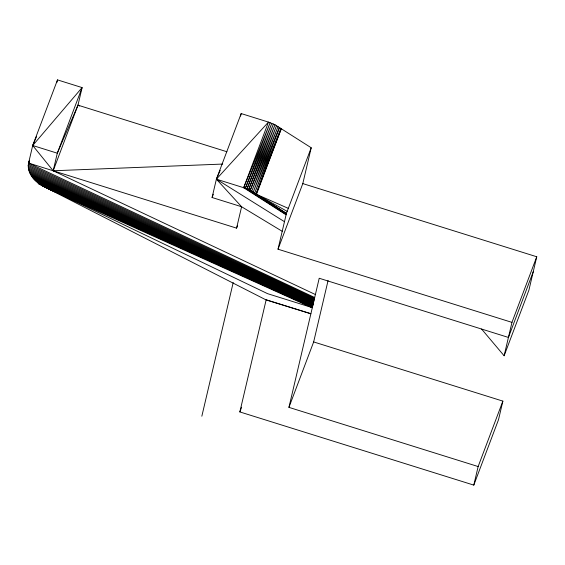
<?xml version="1.0" encoding="UTF-8"?>
<svg xmlns="http://www.w3.org/2000/svg" width="565" height="565" viewBox="0 0 565 565"><rect width="100%" height="100%" fill="white"/><g stroke="black" fill="none" stroke-linecap="round" stroke-linejoin="round"><path stroke-width="0.85" d="M312.381 307.332L38.943 183.66C32.629 179.02 26.838 171.343 28.582 163.08L32.706 145.502L57.496 79.891L82.102 87.589L77.977 105.161L53.181 170.771L315.383 294.542M56.91 82.405L57.496 79.891M53.181 170.771L57.305 153.2L82.102 87.589L32.706 145.502L53.181 170.771L222.723 164.062M282.21 231.297L241.601 206.741L212.08 197.51L216.388 179.169L241.177 113.565L268.46 122.097L275 124.759L311.209 147.762L302.805 183.59L278.015 249.2L511.961 322.375L504.121 355.773L481.585 329.042M240.591 116.065L241.177 113.565M29.514 160.615L28.582 163.08L236.58 228.14L241.601 206.741L216.388 179.169L220.202 170.355M201.839 416.207L233.204 282.578M278.015 249.2L286.42 213.372L311.209 147.762M328.074 280.515L313.66 341.931L502.871 401.115L498.521 419.668L473.795 485.109L239.843 411.927L266.172 299.761L310.905 313.752L266.108 299.937L38.166 183.625L38.943 183.66M473.795 485.109L478.145 466.549L288.934 407.365L319.211 278.255L508.422 337.439L533.212 271.829M302.805 183.59L536.75 256.764L528.911 290.17L504.121 355.773M28.363 164.246L28.985 162.607L28.363 164.246L314.5 298.306M28.25 165.439L29.182 162.981L28.25 165.439L314.317 299.09M212.08 197.51L213.323 194.226M286.081 214.806L243.67 187.707L268.46 122.097L216.388 179.169L284.47 221.692M286.18 214.396L245.351 188.272L270.141 122.662L243.67 187.707L216.388 179.169M286.264 214.05L247.004 188.901L271.793 123.297L245.351 188.272L243.67 187.707M286.328 213.775L248.621 189.607L273.418 123.996L247.004 188.901L253.247 192.086L286.384 213.535M286.42 213.372L256.482 194.346L281.271 128.735L256.065 194.021L250.21 190.37L275 124.759L248.621 189.607M236.58 228.14L237.512 225.675M280.473 128.841L279.477 127.415L254.688 193.025L280.862 128.41L256.065 194.021M239.843 411.927L241.636 407.195M288.934 407.365L313.66 341.931M511.961 322.375L536.75 256.764M478.145 466.549L502.871 401.115M29.514 160.63L28.582 163.08L314.691 297.501M250.21 190.37L276.546 125.585L251.757 191.196L278.044 126.475L253.247 192.086L279.477 127.415M36.492 136.695L32.706 145.502L57.305 153.2L77.977 105.161L226.883 151.738M55.617 192.128L48.392 188.844L50.108 189.247M312.311 307.657L267.577 293.666L40.955 185.052M245.351 188.272L247.004 188.901M288.312 208.372L256.482 194.346L287.182 211.359M48.392 188.844L312.283 307.756M37.403 182.46L312.452 307.035M33.907 179.091L312.706 305.962M34.995 180.249L312.615 306.364M36.16 181.372L312.53 306.724M32 176.69L312.925 305.029M32.911 177.904L312.812 305.517M30.454 174.211L313.187 303.928M31.174 175.461L313.052 304.5M29.302 171.682L313.476 302.692M29.825 172.947L313.328 303.327M28.568 169.154L313.794 301.322M28.879 170.418L313.632 302.021M28.356 167.904L313.963 300.601M28.25 166.661L314.14 299.853M41.542 185.433L47.785 188.611M77.977 105.161L79.503 106.043"/></g></svg>
